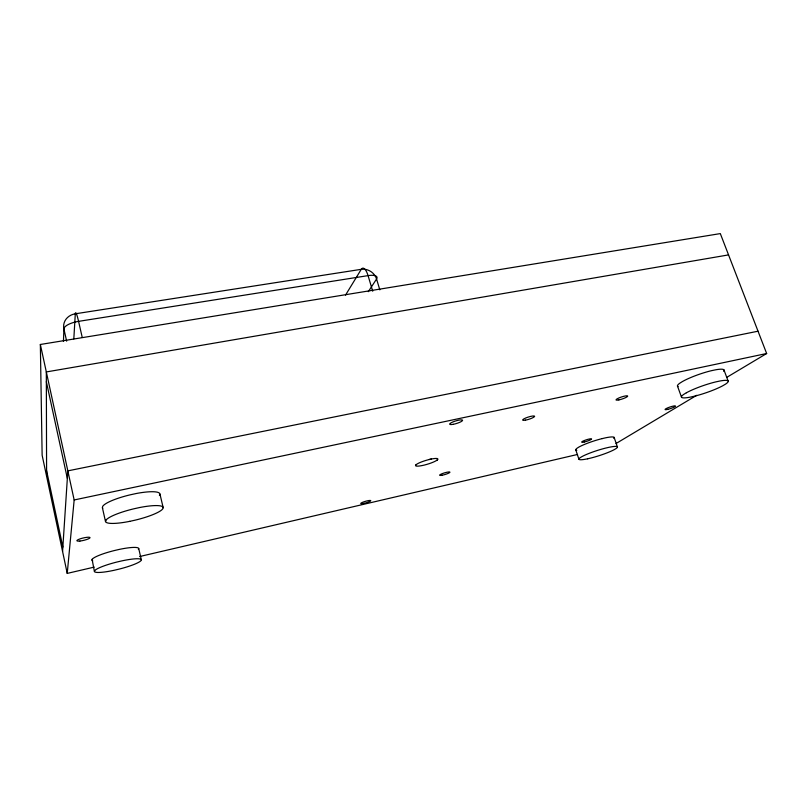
<?xml version="1.0" encoding="UTF-8"?>
<svg xmlns="http://www.w3.org/2000/svg" width="807" height="807" viewBox="0 0 807 807"><rect width="100%" height="100%" fill="white"/><g stroke="black" fill="none" stroke-linecap="round" stroke-linejoin="round"><path stroke-width="1.21" d="M63.45 341.452L63.904 328.913A14.566 13.033 7.1 0 1 75.303 313.802L361.264 269.326A12.862 11.268 33.6 0 1 376.566 279.02L379.825 289.864M73.82 338.879L75.303 313.802A14.123 1.402 79.4 0 1 78.572 321.357L82.193 337.245M62.573 551.443L67.838 470.864L758.025 331.203M94.217 567.109L67.233 573.404L74.163 499.967L40.35 344.478L720.318 233.596L766.65 353.516L726.845 377.313M92.119 559.362A24.079 3.914 -13.9 0 1 114.332 550.556L119.204 549.426A24.079 3.914 -13.9 0 1 138.733 548.599L138.39 549.496M138.743 548.599L141.316 559.796L140.953 560.663A24.139 3.702 -14 0 1 119.032 569.137L114.322 570.246A24.139 3.702 -14 0 1 94.48 571.558L94.601 570.741M105.788 520.323L105.505 521.594L102.408 507.734L102.671 506.403A29.536 5.992 -13.5 0 1 130.351 494.792L136.363 493.491A29.536 5.992 -13.5 0 1 159.877 494.096M92.109 559.352L94.409 571.568M159.423 495.437L159.957 494.066L163.196 507.714L162.641 509.015A29.627 5.669 -13.7 0 1 135.425 520.091L129.665 521.372M345.507 295.13L361.264 269.326A12.892 4.388 80.9 0 1 368.063 275.621A12.831 4.368 -16.7 0 1 376.566 279.02L368.315 291.67M437.596 459.657L436.839 460.283M616.023 443.527L696.713 395.309M686.354 392.777L683.811 394.33A24.634 3.833 -18.9 0 0 690.338 397.115L694.282 396.247A24.634 3.833 -18.9 0 0 722.79 385.746L725.432 384.193A24.634 3.833 -18.9 0 0 719.662 381.055L715.597 381.943A24.634 3.833 -18.9 0 0 686.404 392.767M602.133 438.615L605.674 437.798A20.135 2.915 -17.8 0 1 613.845 438.372M429.213 459.516L431.402 459.022M139.611 556.537L577.53 454.462M587.657 458.8L591.107 457.983A20.185 2.754 -17.7 0 0 614.097 449.731L615.953 448.642A20.185 2.754 -17.7 0 0 608.922 447.32L605.391 448.147A20.185 2.754 -17.7 0 0 581.968 456.601L580.142 457.7A20.185 2.754 -17.7 0 0 587.718 458.769M74.163 499.967L766.65 353.516M728.55 254.901L46.322 371.936L46.604 476.251M723.95 369.909L728.106 381.005M677.477 386.039L681.461 397.034M614.127 437.394L617.446 447.058M575.764 449.822L578.901 459.203M372.723 291.216L368.063 275.621L78.572 321.357A14.486 5.074 -10.9 0 0 63.904 328.913L66.648 341.169M46.342 381.681L67.344 478.43M46.584 470.592L62.855 547.096M67.233 573.404L42.135 455.229L40.35 344.478M576.803 450.367A20.135 2.915 -17.8 0 1 577.045 448.238L578.75 447.139A20.135 2.915 -17.8 0 1 602.163 438.605M723.627 371.26A24.563 4.055 -19 0 0 715.476 369.838L711.421 370.695A24.563 4.055 -19 0 0 682.278 381.64L679.766 383.224A24.563 4.055 -19 0 0 678.082 386.644M102.741 508.269A29.536 5.992 -13.5 0 1 102.418 507.724M129.725 521.352A29.627 5.669 -13.7 0 1 105.586 521.574M105.858 520.323A29.627 5.669 -13.7 0 1 133.659 508.854L139.621 507.532A29.627 5.669 -13.7 0 1 163.175 507.724M92.724 560.825A24.079 3.914 -13.9 0 1 91.948 560.219M141.306 559.806A24.139 3.702 -14 0 0 121.786 560.895L116.904 562.035A24.139 3.702 -14 0 0 94.661 570.731M416.049 464.711L415.746 465.014A11.661 2.038 -16.6 0 0 422.071 465.568L424.22 465.094A11.661 2.038 -16.6 0 0 437.434 459.819A11.661 2.038 -16.6 0 0 430.585 459.193A11.661 2.038 -16.6 0 0 416.493 464.388L416.049 464.711M584.248 441.994A5.195 0.777 -17.8 0 0 591.592 438.968A5.195 0.777 -17.8 0 0 584.066 440.632A5.195 0.777 -17.8 0 0 584.248 441.994M442.004 475.252A5.377 0.857 -16.7 0 0 449.943 472.226A5.377 0.857 -16.7 0 0 442.418 473.578A5.377 0.857 -16.7 0 0 442.004 475.252M363.332 503.497A5.235 0.817 -16 0 0 370.776 500.653A5.235 0.817 -16 0 0 363.12 502.085A5.235 0.817 -16 0 0 363.332 503.497M453.141 424.331A6.728 1.342 -17 0 0 462.572 420.265A6.728 1.342 -17 0 0 452.687 422.031A6.728 1.342 -17 0 0 453.141 424.331M79.933 541.043A6.779 1.221 -13.4 0 0 90.031 537.704A6.779 1.221 -13.4 0 0 80.317 538.794A6.779 1.221 -13.4 0 0 79.933 541.043M525.518 420.144A6.274 1.15 -17.7 0 0 534.627 416.351A6.274 1.15 -17.7 0 0 525.771 417.976A6.274 1.15 -17.7 0 0 525.518 420.144M618.868 399.909A6.153 1.069 -18.4 0 0 627.695 396.116A6.153 1.069 -18.4 0 0 618.989 397.922A6.153 1.069 -18.4 0 0 618.868 399.909M667.833 409.361A5.508 0.837 -18.5 0 0 675.479 406.052A5.508 0.837 -18.5 0 0 667.439 407.969A5.508 0.837 -18.5 0 0 667.833 409.361"/></g></svg>
